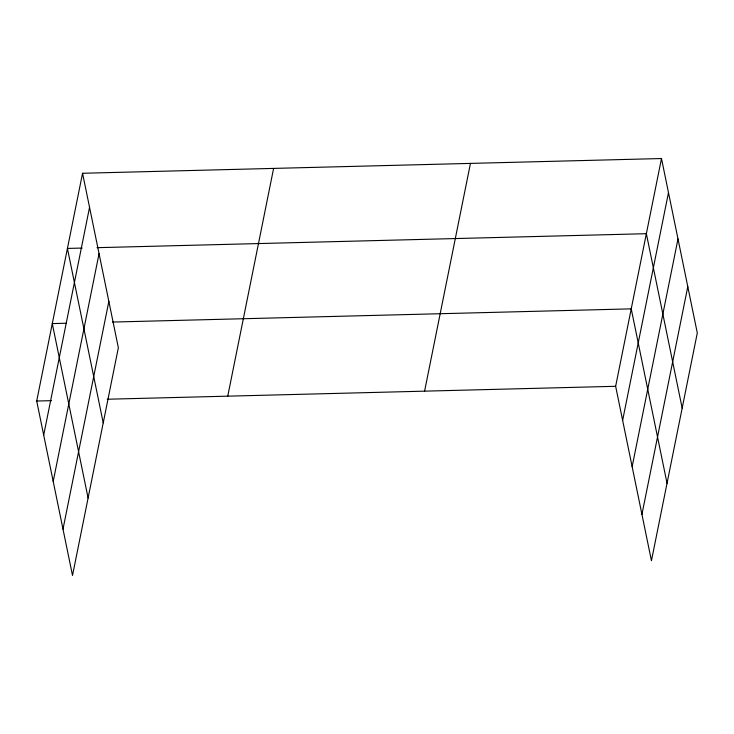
<?xml version="1.0" encoding="UTF-8"?>
<svg xmlns="http://www.w3.org/2000/svg" width="734" height="734" viewBox="0 0 734 734"><rect width="100%" height="100%" fill="white"/><g stroke="black" fill="none" stroke-linecap="round" stroke-linejoin="round"><path stroke-width="1.1" d="M82.557 173.27L118.358 347.705L72.51 575.465L36.7 401.03L82.557 173.27L661.49 158.535L697.3 332.97L651.443 560.73L615.643 386.295L661.49 158.535M43.691 435.097L89.548 207.337M53.197 481.412L99.053 253.652M62.996 529.141L108.852 301.38M227.751 396.167L273.608 168.407M424.591 391.158L470.448 163.398M622.634 420.362L668.49 192.602M632.139 466.686L677.996 238.926M641.938 514.406L687.795 286.645M82.208 248.055L67.418 248.431L103.228 422.867M96.989 247.679L646.36 233.696L682.17 408.132M65.941 323.244L52.288 323.593L88.098 498.028M112.559 322.061L631.231 308.858L667.041 483.293M36.7 401.03L51.481 400.654M107.21 399.232L615.643 386.295"/></g></svg>
